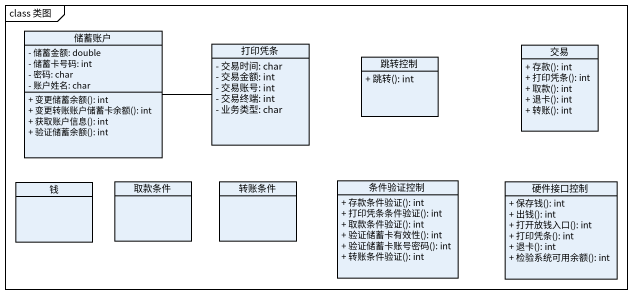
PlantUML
@startuml
mainframe class 类图
hide circle
hide empty members
skinparam classAttributeIconSize 0
class 储蓄账户 {
  - 储蓄金额: double
  - 储蓄卡号码: int
  - 密码: char
  - 账户姓名: char
  + 变更储蓄余额(): int
  + 变更转账账户储蓄卡余额(): int
  + 获取账户信息(): int
  + 验证储蓄余额(): int
}
class 打印凭条 {
  - 交易时间: char
  - 交易金额: int
  - 交易账号: int
  - 交易终端: int
  - 业务类型: char
}
class 交易 {
  + 存款(): int
  + 打印凭条(): int
  + 取款(): int
  + 退卡(): int
  + 转账(): int
}
class 跳转控制 {
  + 跳转(): int
}
class 钱
class 取款条件
class 转账条件
class 条件验证控制 {
  + 存款条件验证(): int
  + 打印凭条条件验证(): int
  + 取款条件验证(): int
  + 验证储蓄卡有效性(): int
  + 验证储蓄卡账号密码(): int
  + 转账条件验证(): int
}
class 硬件接口控制 {
  + 保存钱(): int
  + 出钱(): int
  + 打开放钱入口(): int
  + 打印凭条(): int
  + 退卡(): int
  + 检验系统可用余额(): int
}
储蓄账户 -right- 打印凭条
@enduml
